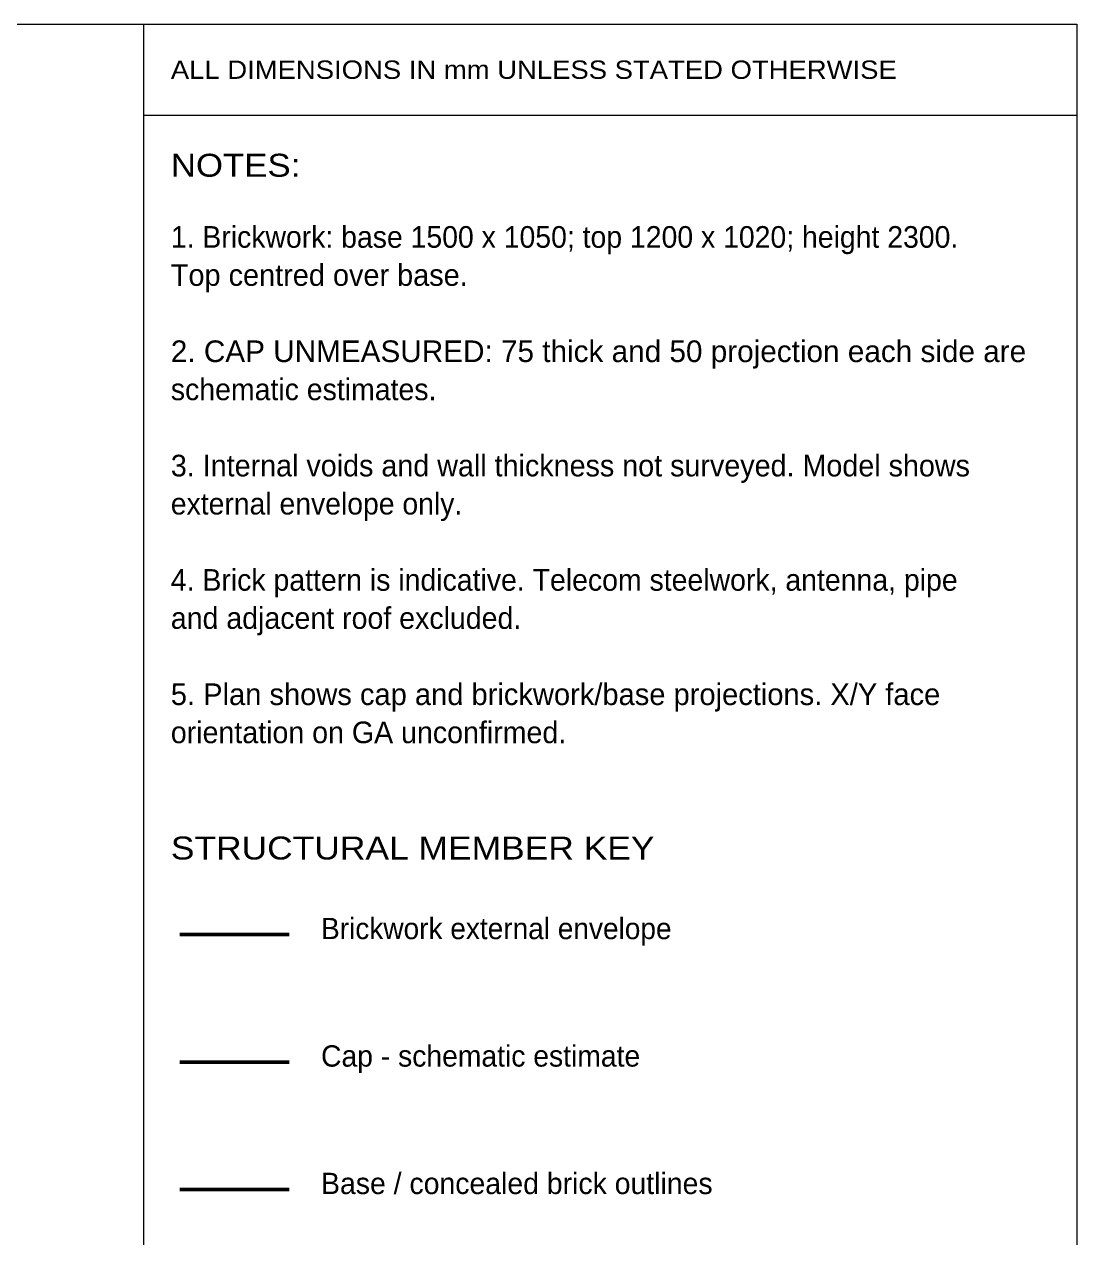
# Paper-space layout '02 Chimney' of a CAD drawing. Header units: millimetres. Extents: x 5 to 415, y 5 to 287.
# Drawn here: x 333 to 414.5, y 193.4 to 287.5 of the extents above; entities that cross this region are included whole.
import ezdxf

# ---------------------------------------------------------------- set-up
doc = ezdxf.new("R2010")
doc.units = ezdxf.units.MM
doc.layers.add('SHEET_GEOMETRY', color=7, linetype='Continuous')
doc.layers.add('SHEET_TEXT', color=7, linetype='Continuous')

# ---------------------------------------------------------------- blocks, each defined once
blk = doc.blocks.new('SHEET_02_CHIMNEY')
at = {"layer": 'SHEET_GEOMETRY', "lineweight": 15}
for p, q in [((4.939, 287.475), (414.514, 287.475)), ((342.194, 287.475), (342.194, 4.9)), ((414.514, 287.475), (414.514, 4.9)), ((342.194, 280.419), (414.514, 280.419))]:
    blk.add_line(p, q, dxfattribs=at)
at = {"layer": 'SHEET_GEOMETRY', "lineweight": 50}
for p, q in [((345.017, 216.919), (353.483, 216.919)), ((345.017, 207.042), (353.483, 207.042)), ((345.017, 197.164), (353.483, 197.164))]:
    blk.add_line(p, q, dxfattribs=at)
at = {"layer": 'SHEET_TEXT'}
for s, height, width, p in [('ALL DIMENSIONS IN mm UNLESS STATED OTHERWISE', 1.4224, 1.118274, (344.311, 283.244)), ('NOTES:', 1.778, 1.134062, (344.311, 275.66)), ('1. Brickwork: base 1500 x 1050; top 1200 x 1020; height 2300.', 1.6764, 0.981281, (344.311, 270.155)), ('Top centred over base.', 1.6764, 0.998218, (344.311, 267.202)), ('2. CAP UNMEASURED: 75 thick and 50 projection each side are', 1.6764, 1.026995, (344.311, 261.295)), ('schematic estimates.', 1.6764, 0.983502, (344.311, 258.341)), ('3. Internal voids and wall thickness not surveyed. Model shows', 1.6764, 0.992006, (344.311, 252.434)), ('external envelope only.', 1.6764, 0.979601, (344.311, 249.481)), ('4. Brick pattern is indicative. Telecom steelwork, antenna, pipe', 1.6764, 0.982679, (344.311, 243.574)), ('and adjacent roof excluded.', 1.6764, 0.986078, (344.311, 240.62)), ('5. Plan shows cap and brickwork/base projections. X/Y face', 1.6764, 1.005341, (344.311, 234.713)), ('orientation on GA unconfirmed.', 1.6764, 0.987536, (344.311, 231.76)), ('STRUCTURAL MEMBER KEY', 1.778, 1.153314, (344.311, 222.744)), ('Brickwork external envelope', 1.651, 0.98378, (355.953, 216.571)), ('Cap - schematic estimate', 1.651, 0.99289, (355.953, 206.693)), ('Base / concealed brick outlines', 1.651, 0.996956, (355.953, 196.816))]:
    blk.add_text(s, height=height, dxfattribs=dict(at, width=width)).set_placement(p)

psp = doc.layouts.new('02 Chimney')

# ---------------------------------------------------------------- block references
psp.add_blockref('SHEET_02_CHIMNEY', (0, 0))

doc.saveas('drawing.dxf')
